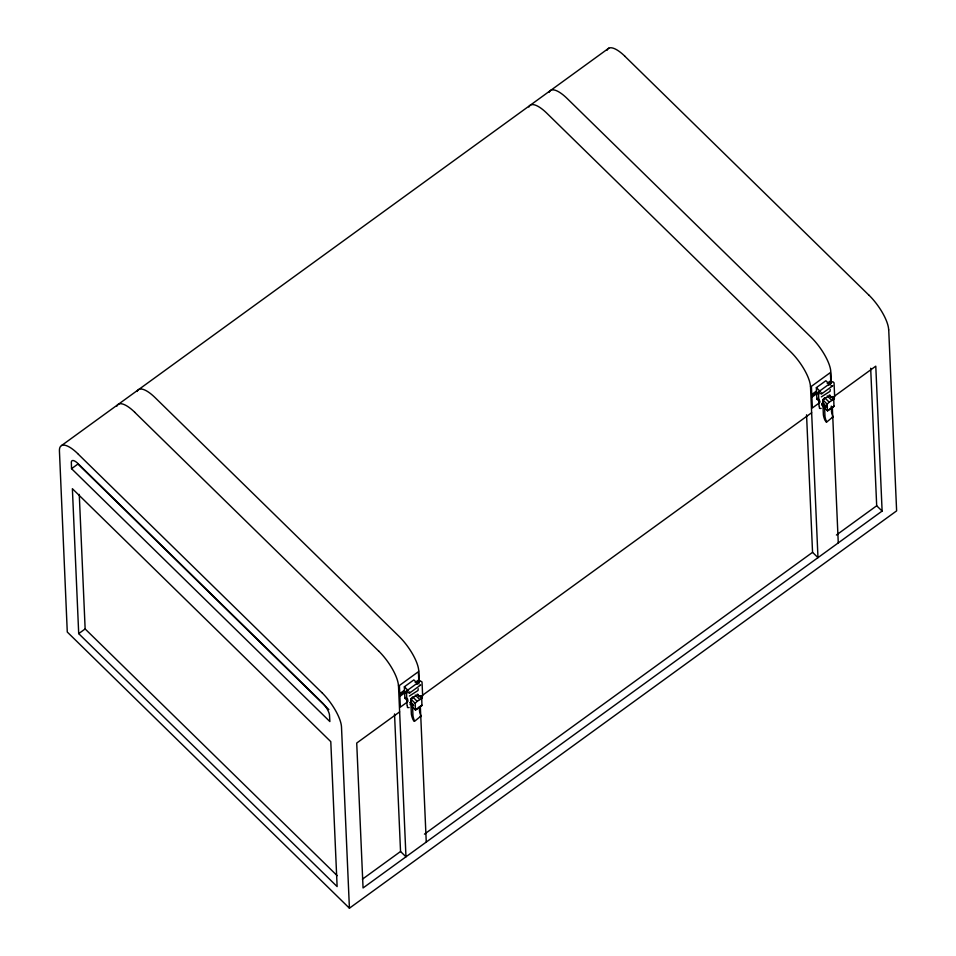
<?xml version="1.0" encoding="UTF-8"?>
<svg xmlns="http://www.w3.org/2000/svg" width="956" height="956" viewBox="0 0 956 956"><rect width="100%" height="100%" fill="white"/><g stroke="black" fill="none" stroke-linecap="round" stroke-linejoin="round"><path stroke-width="1.43" d="M418.824 696.613L418.513 695.382M830.836 397.457L830.525 396.214M421.046 695.813L420.246 695.956M823.283 404.782L824.299 404.854M833.262 398.234L833.895 398.114M407.208 705.648L407.519 707.56L409.12 707.571M819.232 406.491L819.543 408.403L821.132 408.415M417.246 694.187L421.727 698.573L421.943 705.576L415.478 710.009L410.996 705.624L411.367 714.072A22.358 7.493 54 0 0 412.837 719.235L413.852 721.063L414.438 720.812A22.358 7.493 54 0 1 412.968 715.638L412.598 707.189M829.258 395.031L833.74 399.417L833.967 406.42L827.49 410.853L823.008 406.467L823.379 414.916A22.358 7.493 54 0 0 824.861 420.078L826.462 422.217L832.999 416.888A22.358 7.493 54 0 1 831.517 411.725L831.278 406.097M418.728 683.134L418.919 682.56L416.493 684.281M409.622 692.981L409.586 691.917M821.634 393.812L821.598 392.761M818.778 399.166L819.794 401.173M833.74 398.389L833.632 397.409M414.45 721.386L420.987 716.056A22.358 7.493 54 0 1 419.505 710.894L419.325 706.663M826.462 422.217L826.462 421.644A22.358 7.493 54 0 1 824.98 416.481L824.61 408.033L826.785 406.443M410.817 701.525L410.698 698.944L412.681 696.912L417.163 701.31L421.727 698.573M422.014 705.265L415.478 710.009L415.179 703.329L417.163 701.31M822.829 402.356L822.722 399.787L824.693 397.756L829.175 402.141L833.74 399.417M834.038 406.097L827.49 410.853L827.203 404.173L829.175 402.141M61.578 445.52L608.781 48.194M71.545 468.679L71.33 461.999A10.97 3.681 54 0 1 77.185 462.8L323.188 703.616A10.97 3.681 54 0 1 329.473 714.694L329.868 721.553L71.545 468.679L77.974 464.007L328.864 709.591M78.703 633.625L72.381 488.707L330.788 741.653L337.121 886.571L78.703 633.625L85.144 628.952L79.264 494.383M407.973 701.262L404.854 698.203L404.352 686.802L413.852 679.907L418.011 683.982M819.985 402.094L816.866 399.046L816.364 387.634L825.865 380.739L830.023 384.814M399.751 693.65L404.507 690.196M415.191 682.441L418.752 679.859M811.775 394.481L816.52 391.04M827.203 383.284L830.764 380.691M399.811 695L404.567 691.547L406.647 693.59M416.434 682.931L418.812 681.21L418.393 671.71L399.405 685.5L400.349 707.117L407.471 701.955M811.835 395.844L816.579 392.39L818.659 394.422M828.446 383.774L830.824 382.053L830.405 372.541L811.417 386.332L812.361 407.961L819.483 402.787M406.551 690.973L419.995 681.21M818.563 391.817L832.019 382.041M399.871 696.35L404.627 692.909M811.883 397.194L816.639 393.741M828.505 385.125L830.884 383.404M409.837 692.873L420.7 684.986L419.361 685.273M821.861 393.705L832.712 385.818L831.099 385.865M404.854 698.203L405.989 697.378M816.866 399.046L818.013 398.21M822.112 404.615L823.594 403.504M399.632 711.885L356.719 743.051L363.053 887.969L882.113 511.078L875.78 366.16L834.313 396.274M422.337 695.406L811.656 412.729M824.132 407.567L826.307 405.977M362.396 879.197L400.54 851.497L394.529 713.965M424.452 834.134L812.552 552.341L806.553 414.808M836.404 535.025L876.688 505.772L870.677 368.239M77.663 453.55A29.505 9.883 54 0 0 59.439 451.101L67.278 632.035L349.418 908.2L896.62 510.874L888.722 329.892M834.433 398.712L834.014 397.373M422.421 697.868L421.99 696.53M830.226 395.282L825.315 398.114L823.008 400.528L823.128 403.229L821.646 403.516M418.214 694.438L413.303 697.271L410.996 699.684L411.116 702.385L409.634 702.672M420.449 680.971L422.026 681.963L422.648 695.932M412.442 705.062L412.562 704.094M406.766 698.322L407.782 700.33M833.011 417.473L832.234 416.959M420.891 716.642L420.21 716.116M821.359 396.871L830.059 391.339L830.238 389.57M409.347 696.028L418.035 690.495L418.214 688.726M832.891 381.731L834.038 382.794L834.66 396.776M820.917 393.824L818.456 392.211L819.053 405.834M408.905 692.981L406.443 691.379L407.041 704.99M822.805 403.014L823.713 403.826M824.227 405.822L824.586 404.926M410.793 702.17C411.654 701.979 409.646 706.149 410.339 704.094M411.486 702.756L410.674 702.911M406.933 698.382L407.734 699.159M420.783 695.681L421.56 696.613M421.046 697.211L421.859 697.426L421.62 696.566M411.474 704.166L412.299 704.369L412.06 703.508M624.877 56.273L869.028 295.261M827.239 395.904L831.72 400.301M816.364 387.634L820.535 391.709M822.722 399.787L827.203 404.173M876.688 505.772L882.113 511.078M812.552 552.341L817.978 557.647L810.509 386.678M134.653 412.215L378.803 651.215M415.215 695.072L419.708 699.457M404.352 686.802L408.511 690.877M410.698 698.944L415.179 703.329M77.663 453.598L321.825 692.586M400.54 851.497L405.965 856.803L398.497 685.834M85.144 628.952L337.169 875.66M832.999 396.704L833.704 397.72M824.526 404.424L825.661 406.682L824.048 405.643M823.427 403.647L824 404.4M412.514 703.592L413.649 705.839L412.299 705.17M411.618 703.042L412.12 703.831M411.343 703.879L410.721 702.648M822.112 404.579L822.519 405.93L822.351 404.926M832.485 397.302L832.294 396.549M822.913 404.257L822.734 403.492M420.473 696.458L420.281 695.705M831.314 383.523L830.812 371.944A29.505 9.883 54 0 0 811.118 337.265L566.968 98.325A29.505 9.883 54 0 0 549.162 92.29M832.329 406.862L838.269 542.912M418.788 671.1L419.302 682.68M420.317 706.03L426.257 842.069M349.418 908.2L341.507 727.217A29.505 9.883 54 0 0 321.825 692.538M869.028 295.213A29.505 9.883 54 0 1 888.662 329.832M607.072 50.238A29.505 9.883 54 0 1 624.877 56.225M810.461 386.618A29.505 9.883 54 0 0 790.827 351.999L546.665 113.059A29.505 9.883 54 0 0 528.871 107.024M418.74 671.04A29.505 9.883 54 0 0 399.094 636.433L154.944 397.481A29.505 9.883 54 0 0 137.15 391.446M378.803 651.167A29.505 9.883 54 0 1 398.437 685.775M116.859 406.18A29.505 9.883 54 0 1 134.653 412.167"/></g></svg>
